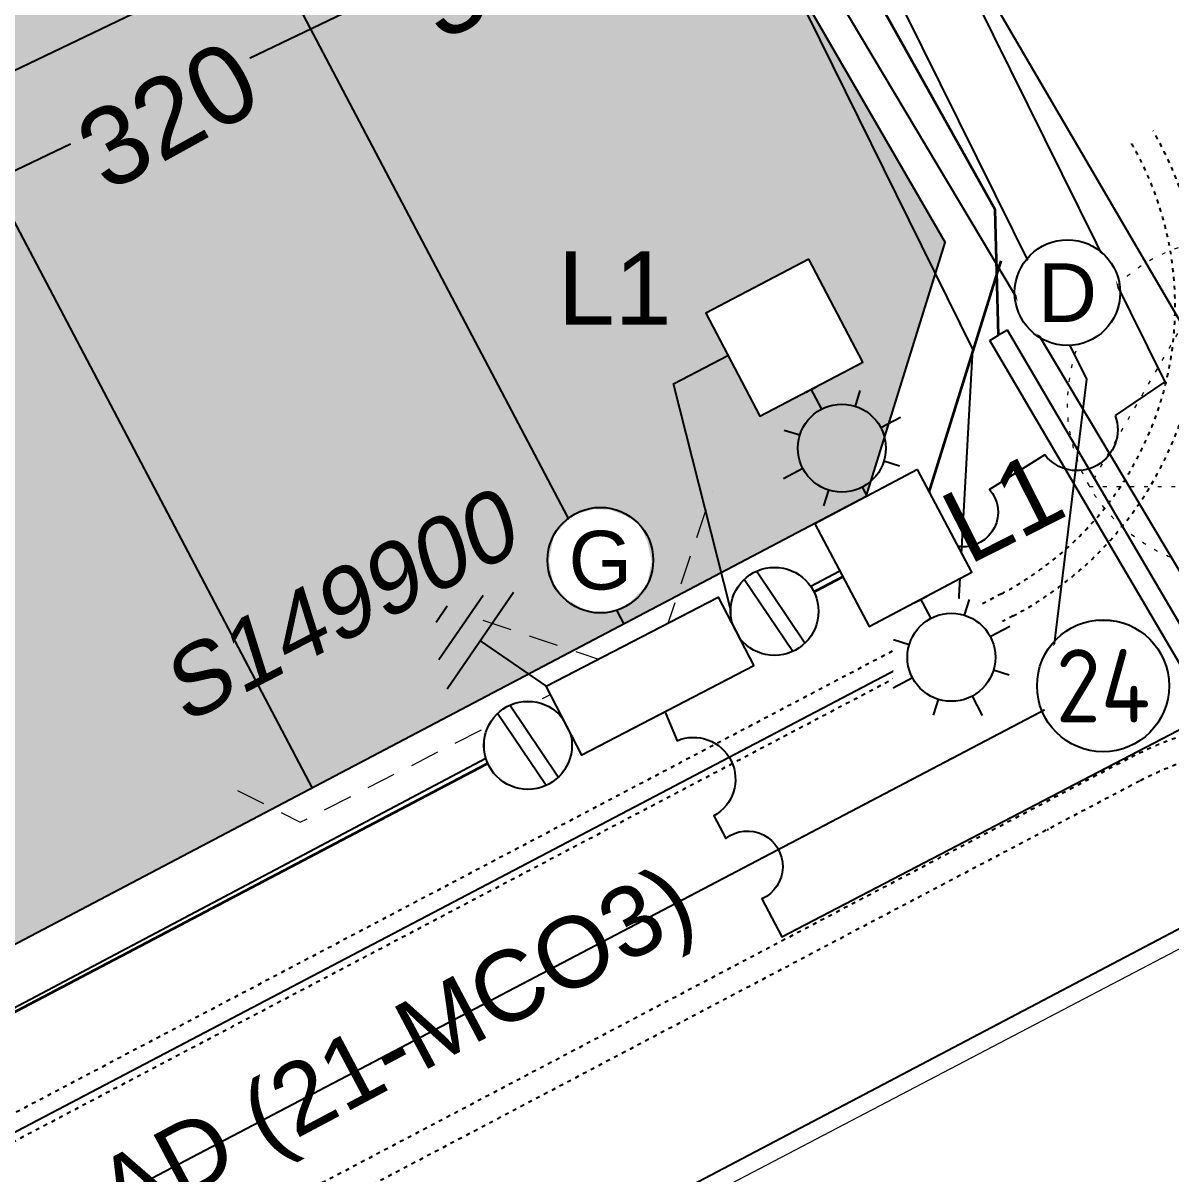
# Model space of a CAD drawing. Header units: metres. Extents: x 303431 to 305438, y 6269401 to 6270518.
# Drawn here: x 304006.04 to 304035.38, y 6269804.71 to 6269834.12 of the extents above; entities that cross this region are included whole.
import ezdxf
from ezdxf.enums import TextEntityAlignment as Align

# ---------------------------------------------------------------- set-up
doc = ezdxf.new("R2010")
doc.units = ezdxf.units.M
for name, pattern in [('Cable Exist UG', [8.2, 4, -1.2, 1.8, -1.2]), ('Dash', [5, 3, -2]), ('DOT', [0.25, 0, -0.25])]:
    doc.linetypes.add(name, pattern=pattern)
doc.layers.get('0').update_dxf_attribs({"color": 6})
for name, color, linetype in [('_User Duct ID', 3, 'Continuous'), ('Duct_SP_NEW', 2, 'Continuous'), ('Equip_LV_EXT', 7, 'Continuous'), ('Equip_SP_SL_NEW', 2, 'Continuous'), ('Mains_HV_NEW_U72', 2, 'Continuous'), ('Mains_LV_NEW_T84', 2, 'Continuous'), ('Notes', 7, 'Continuous'), ('Notes_LV_MISC', 7, 'Continuous'), ('Notes_SL_MISC', 7, 'Continuous'), ('Notes_SP_NEW', 2, 'Continuous'), ('OH_Details_SP_MISC', 7, 'Continuous'), ('Sub_SP_TR_HV_LV_SL_LS_EXT', 7, 'Continuous'), ('SupportsOH_SP_TR_HV_LV_SL_EXT', 7, 'Continuous'), ('SupportsUG_SP_LV_NEW', 2, 'Continuous'), ('SupportsUG_SP_LV_SL_NEW', 2, 'Continuous'), ('Trench_SP_NEW', 2, 'Continuous')]:
    doc.layers.add(name, color=color, linetype=linetype)
doc.layers.add('Cadastre Land Parcels_SP_EXT', color=9, linetype='Continuous', lineweight=5)
doc.layers.add('Cadastre Roads_SP_EXT', color=9, linetype='Continuous', lineweight=5)
doc.styles.add('ARIAL', font='arial.ttf', dxfattribs={"height": 2})
doc.styles.add('ieISOCP', font='isocp.shx')
doc.styles.add('POLE_LABEL', font='arial.ttf')
doc.styles.add('SL_LABEL', font='arial.ttf')
doc.styles.get("Standard").update_dxf_attribs({"font": 'arial.ttf'})
doc.linetypes.add('Cable 4', pattern='A,5.25,-0.1,["o",Standard,S=2,R=0,X=1.2,Y=-0.7],-4', length=9.35)
doc.linetypes.add('Cable New UG', pattern='A,7,-0.25,["x",Standard,S=2,R=0,X=0.2,Y=-0.8],-2.1', length=9.35)
doc.linetypes.add('Cable Rem', pattern='A,6.5,-0.001,["X",Standard,S=2.5,R=0,X=0,Y=-1.27],-0.001', length=6.502)
doc.linetypes.add('IE Trench HV', pattern='A,7,-0.2,["/",Standard,S=3,R=0,X=0.6,Y=-1.4],-2.5', length=9.7)

# ---------------------------------------------------------------- blocks, each defined once
blk = doc.blocks.new('PILLAR_NEW')
at = {"oblique": 10, "flags": 8}
blk.add_attdef('ASSET_NUM', text='', height=1.75, dxfattribs=at).set_placement((2, 4), align=Align.MIDDLE_LEFT)
at = {"flags": 9}
for tag, p in [('STREET_CODE', (1.5, 2)), ('OWNED_BY', (1.5, 1.8)), ('OPERATED_BY', (1.5, 1.6)), ('MAINTAINED_BY', (1.5, 1.4))]:
    blk.add_attdef(tag, text='', height=0.2, dxfattribs=at).set_placement(p, align=Align.MIDDLE_LEFT)
blk.add_wipeout([(-2.475, 0.99), (2.475, 0.99), (2.475, -0.99), (-2.475, -0.99)])
at = {"lineweight": -3}
blk.add_lwpolyline([(-2.475, 0.99), (2.475, 0.99), (2.475, -0.99), (-2.475, -0.99)], close=True, dxfattribs=at)
for tag, flags, p in [('STATE', 9, (1.5, 1.2)), ('SUPPORT_TYPE', 9, (1.5, 1)), ('USAGE', 9, (1.5, 0.8)), ('LEGEND', 9, (1.5, 0.6)), ('SUBURB', 9, (1.5, 0.2)), ('PARENT', 9, (1.5, 0.4)), ('STREETNAME', 9, (1.5, 0)), ('LOCATION', 9, (1.5, -0.2)), ('Z', 1, (1.5, -0.6)), ('NOTES', 9, (1.5, -0.4))]:
    blk.add_attdef(tag, text='', height=0.2, dxfattribs=dict(flags=flags)).set_placement(p, align=Align.MIDDLE_LEFT)
blk = doc.blocks.new('DUCT_INDICATOR')
at = {"flags": 1}
blk.add_attdef('Z', (0, 0), '', height=0.2, dxfattribs=at)
at = {"color": 7, "linetype": 'Cable Exist UG'}
blk.add_wipeout([(-0.507, 2.158), (-0.038, 2.222), (0.576, 2.175), (1.413, 1.692), (2.006, 1.018), (2.19, 0.012), (1.98, -1.069), (1.157, -1.93), (0.249, -2.174), (-0.433, -2.146), (-1.151, -1.856), (-1.682, -1.494), (-1.992, -0.81), (-2.186, 0.056), (-1.971, 1.086), (-1.068, 1.981), (-0.874, 2.073)], dxfattribs=at)
blk.add_circle((0, 0), 2.25)
blk.add_attdef('CODE', text='', height=1.8).set_placement((0, 0), align=Align.MIDDLE_CENTER)
blk = doc.blocks.new('SUB_POLE_DEL')
at = {"linetype": 'DOT', "lineweight": 5}
blk.add_lwpolyline([(-4.224, 0, 1), (4.224, 0, 1)], format="xyb", close=True, dxfattribs=at)
blk.add_lwpolyline([(-3.658, -2.112), (3.658, -2.112), (0, 4.224)], close=True, dxfattribs=at)
for tag, height, flags, p in [('ASSET_NUM', 3.5, 8, (2, 2)), ('STREET_CODE', 0.2, 9, (1.5, 0)), ('OPERATED_BY', 0.2, 9, (1.5, -0.2)), ('Z', 0.2, 1, (1.5, -0.6)), ('MAINTAINED_BY', 0.2, 9, (1.5, -0.4))]:
    blk.add_attdef(tag, text='', height=height, dxfattribs=dict(flags=flags)).set_placement(p, align=Align.MIDDLE_LEFT)
blk = doc.blocks.new('*U73')
for tag, flags, p in [('ACTUAL_STATUS', 9, (1.5, 0)), ('CONSTRUCTED_VOLTAGE', 9, (1.5, -0.2)), ('NO_PHASES', 9, (1.5, -0.4)), ('OPERATING_VOLTAGE', 9, (1.5, -0.6)), ('ORIENTATION', 9, (1.5, -0.8)), ('STATE', 9, (1.5, -1)), ('SWITCH_TYPE', 9, (1.5, -1.2)), ('USAGE', 9, (1.5, -1.4)), ('NOTES', 9, (1.5, -1.6)), ('OWNED_BY', 9, (1.5, -1.8)), ('OPERATED_BY', 9, (1.5, -2)), ('MAINTAINED_BY', 9, (1.5, -2.2)), ('NUMBER_OF_PHASES', 9, (1.5, -2.4)), ('TYPE', 9, (1.5, -2.6)), ('Z', 1, (1.5, -2.8))]:
    blk.add_attdef(tag, text='', height=0.2, dxfattribs=dict(flags=flags)).set_placement(p, align=Align.MIDDLE_LEFT)
blk.add_wipeout([(10.543, -3.336), (10.378, -3.248), (10.202, -3.182), (10.02, -3.138), (9.834, -3.117), (9.646, -3.119), (9.46, -3.145), (9.279, -3.195), (9.106, -3.266), (8.943, -3.359), (8.792, -3.471), (8.657, -3.602), (8.54, -3.748), (8.442, -3.908), (8.364, -4.078), (8.309, -4.258), (8.276, -4.442), (8.267, -4.63), (8.281, -4.817), (8.319, -5.001), (8.38, -5.178), (8.462, -5.347), (8.565, -5.504), (8.686, -5.647), (8.825, -5.773), (8.978, -5.881), (9.144, -5.969), (9.319, -6.036), (9.501, -6.08), (9.688, -6.101), (9.875, -6.098), (10.061, -6.072), (10.242, -6.023), (10.416, -5.952), (10.579, -5.859), (10.729, -5.747), (10.864, -5.616), (10.982, -5.47), (11.08, -5.31), (11.157, -5.139), (11.213, -4.96), (11.245, -4.775), (11.255, -4.588), (11.24, -4.401), (11.202, -4.217), (11.142, -4.039), (11.06, -3.871), (10.957, -3.714), (10.835, -3.571), (10.697, -3.444)])
for p, q in [((8.264, -4.709), (11.141, -4.022)), ((8.38, -5.195), (11.257, -4.509))]:
    blk.add_line(p, q)
blk.add_circle((9.761, -4.609), 1.5)
blk = doc.blocks.new('*U79')
blk.add_line((0, 0), (0, 0))
for tag, p, flags in [('Z', (0, 0), 1), ('OPERATED_BY', (0, -9.607), 9)]:
    blk.add_attdef(tag, p, '', height=0.2, dxfattribs=dict(flags=flags))
at = {"style": 'SL_LABEL', "flags": 9}
blk.add_attdef('STREET_CODE', text='', height=0.2, dxfattribs=at).set_placement((0, -0.2), align=Align.MIDDLE_LEFT)
for tag, height, flags, p in [('CONSTRUCTED_VOLTAGE', 0.2, 9, (0, -0.4)), ('CONTROL_TYPE', 0.2, 9, (0, -0.6)), ('LANTERN_PURPOSE', 0.2, 9, (0, -0.8)), ('LANTERN_TYPE', 0.2, 9, (0, -1)), ('NO_PHASES', 0.2, 9, (0, -1.2)), ('OPERATING_VOLTAGE', 0.2, 9, (0, -1.4)), ('ORIENTATION', 0.2, 9, (0, -1.6)), ('LNUMBER', 2.5, 8, (1.2, -2.8)), ('OWNED_BY', 0.2, 9, (0, -1.8)), ('STATE', 0.2, 9, (0, -2)), ('CEXIST', 0.2, 9, (0, -2.4)), ('USAGE', 0.2, 9, (0, -2.2)), ('CNEW', 0.2, 9, (0, -2.6)), ('CNUMBER', 0.2, 9, (0, -2.8)), ('CREMOVE', 0.2, 9, (0, -3)), ('CREPLACE', 0.2, 9, (0, -3.2)), ('LKINGHEIGHT', 0.2, 9, (0, -3.4)), ('LBRACKET', 0.2, 9, (0, -3.6)), ('LBRACKETVOCAB', 0.2, 9, (0, -3.8)), ('LCATEGORY', 0.2, 9, (0, -4)), ('LCHARGE1', 0.2, 9, (0, -4.2)), ('LCHARGE1PERCENT', 0.2, 9, (0, -4.4)), ('LCHARGE2', 0.2, 9, (0, -4.6)), ('LCHARGE2PERCENT', 0.2, 9, (0, -4.8)), ('LCHARGE3', 0.2, 9, (0, -5)), ('LCHARGE3PERCENT', 0.2, 9, (0, -5.2)), ('LEXIST', 0.2, 9, (0, -5.4)), ('LLAMP', 0.2, 9, (0, -5.6)), ('LLAMPVOCAB', 0.2, 9, (0, -5.8)), ('LMAST', 0.2, 9, (0, -6)), ('LMASTVOCAB', 0.2, 9, (0, -6.2)), ('LNEW', 0.2, 9, (0, -6.4)), ('LANTNUMBER', 0.2, 9, (0, -6.6)), ('LOUTREACH', 0.2, 9, (0, -7)), ('LOUTREACHVOCAB', 0.2, 9, (0, -7.2)), ('LRATECODE', 0.2, 9, (0, -7.4)), ('LREMOVE', 0.2, 9, (0, -7.6)), ('LREPLACE', 0.2, 9, (0, -7.8)), ('LTYPE', 0.2, 9, (0, -8)), ('LTYPEVOCAB', 0.2, 9, (0, -8.2)), ('SUBURB', 0.2, 9, (0, -8.6)), ('LEGEND', 0.2, 9, (0, -8.4)), ('STREETNAME', 0.2, 9, (0, -8.8)), ('LOCATION', 0.2, 9, (0, -9)), ('NOTES', 0.2, 9, (0, -9.2)), ('MAINTAINED_BY', 0.2, 9, (0, -9.863))]:
    blk.add_attdef(tag, text='', height=height, dxfattribs=dict(flags=flags)).set_placement(p, align=Align.MIDDLE_LEFT)
blk.add_wipeout([(0, 6.468), (1.458, 5.676), (2.25, 4.218), (1.458, 2.759), (0, 1.865), (-1.459, 2.759), (-2.25, 4.218), (-1.459, 5.676)])
for p, q in [((0, 5.718), (0, 6.468)), ((-1.459, 5.676), (-1.061, 5.278)), ((1.458, 5.676), (1.06, 5.278)), ((-2.25, 4.218), (-1.5, 4.218)), ((1.5, 4.218), (2.25, 4.218)), ((-1.459, 2.759), (-1.061, 3.157)), ((1.458, 2.759), (1.06, 3.157)), ((0, 0), (0, 2.721))]:
    blk.add_line(p, q)
blk.add_circle((0, 4.218), 1.5)
at = {"style": 'SL_LABEL', "flags": 8}
blk.add_attdef('ASSET_NUM', text='', height=2.5, dxfattribs=at).set_placement((2, 2), align=Align.MIDDLE_LEFT)
blk = doc.blocks.new('COLUMN_NEW')
for tag, height, flags, p in [('ASSET_NUM', 2.5, 8, (2, 2)), ('SUBURB', 0.2, 9, (1.5, -1.8)), ('STREETNAME', 0.2, 9, (1.5, -2)), ('LOCATION', 0.2, 9, (1.5, -2.2)), ('NOTES', 0.2, 9, (1.5, -2.4)), ('LABEL_ALIGNMENT', 0.2, 9, (1.5, -2.6)), ('Z', 0.2, 1, (1.5, -2.8))]:
    blk.add_attdef(tag, text='', height=height, dxfattribs=dict(flags=flags)).set_placement(p, align=Align.MIDDLE_LEFT)
blk.add_wipeout([(-1.485, -1.485), (1.485, -1.485), (1.485, 1.485), (-1.485, 1.485)])
at = {"lineweight": -3}
blk.add_lwpolyline([(-1.485, -1.485), (1.485, -1.485), (1.485, 1.485), (-1.485, 1.485)], close=True, dxfattribs=at)
at = {"style": 'POLE_LABEL', "flags": 9}
blk.add_attdef('STRUCTURE_PLANT_NUMBER', text='', height=0.2, dxfattribs=at).set_placement((1.5, 0.242), align=Align.MIDDLE_LEFT)
at = {"flags": 9}
for tag, p in [('STREET_CODE', (1.5, 0)), ('COLUMN_TYPE', (1.5, -0.2)), ('OWNED_BY', (1.5, -0.4)), ('OPERATED_BY', (1.5, -0.6)), ('MAINTAINED_BY', (1.5, -0.8)), ('STATE', (1.5, -1)), ('USAGE', (1.5, -1.2)), ('LEGEND', (1.5, -1.4)), ('PARENT', (1.5, -1.6))]:
    blk.add_attdef(tag, text='', height=0.2, dxfattribs=at).set_placement(p, align=Align.MIDDLE_LEFT)
blk = doc.blocks.new('*U89')
blk.add_line((0, 0), (0, 0))
for tag, p, flags in [('Z', (0, 0), 1), ('OPERATED_BY', (0, -9.607), 9)]:
    blk.add_attdef(tag, p, '', height=0.2, dxfattribs=dict(flags=flags))
at = {"style": 'SL_LABEL', "flags": 9}
blk.add_attdef('STREET_CODE', text='', height=0.2, dxfattribs=at).set_placement((0, -0.2), align=Align.MIDDLE_LEFT)
for tag, height, flags, p in [('CONSTRUCTED_VOLTAGE', 0.2, 9, (0, -0.4)), ('CONTROL_TYPE', 0.2, 9, (0, -0.6)), ('LANTERN_PURPOSE', 0.2, 9, (0, -0.8)), ('LANTERN_TYPE', 0.2, 9, (0, -1)), ('NO_PHASES', 0.2, 9, (0, -1.2)), ('OPERATING_VOLTAGE', 0.2, 9, (0, -1.4)), ('ORIENTATION', 0.2, 9, (0, -1.6)), ('LNUMBER', 2.5, 8, (1.2, -2.8)), ('OWNED_BY', 0.2, 9, (0, -1.8)), ('STATE', 0.2, 9, (0, -2)), ('CEXIST', 0.2, 9, (0, -2.4)), ('USAGE', 0.2, 9, (0, -2.2)), ('CNEW', 0.2, 9, (0, -2.6)), ('CNUMBER', 0.2, 9, (0, -2.8)), ('CREMOVE', 0.2, 9, (0, -3)), ('CREPLACE', 0.2, 9, (0, -3.2)), ('LKINGHEIGHT', 0.2, 9, (0, -3.4)), ('LBRACKET', 0.2, 9, (0, -3.6)), ('LBRACKETVOCAB', 0.2, 9, (0, -3.8)), ('LCATEGORY', 0.2, 9, (0, -4)), ('LCHARGE1', 0.2, 9, (0, -4.2)), ('LCHARGE1PERCENT', 0.2, 9, (0, -4.4)), ('LCHARGE2', 0.2, 9, (0, -4.6)), ('LCHARGE2PERCENT', 0.2, 9, (0, -4.8)), ('LCHARGE3', 0.2, 9, (0, -5)), ('LCHARGE3PERCENT', 0.2, 9, (0, -5.2)), ('LEXIST', 0.2, 9, (0, -5.4)), ('LLAMP', 0.2, 9, (0, -5.6)), ('LLAMPVOCAB', 0.2, 9, (0, -5.8)), ('LMAST', 0.2, 9, (0, -6)), ('LMASTVOCAB', 0.2, 9, (0, -6.2)), ('LNEW', 0.2, 9, (0, -6.4)), ('LANTNUMBER', 0.2, 9, (0, -6.6)), ('LOUTREACH', 0.2, 9, (0, -7)), ('LOUTREACHVOCAB', 0.2, 9, (0, -7.2)), ('LRATECODE', 0.2, 9, (0, -7.4)), ('LREMOVE', 0.2, 9, (0, -7.6)), ('LREPLACE', 0.2, 9, (0, -7.8)), ('LTYPE', 0.2, 9, (0, -8)), ('LTYPEVOCAB', 0.2, 9, (0, -8.2)), ('SUBURB', 0.2, 9, (0, -8.6)), ('LEGEND', 0.2, 9, (0, -8.4)), ('STREETNAME', 0.2, 9, (0, -8.8)), ('LOCATION', 0.2, 9, (0, -9)), ('NOTES', 0.2, 9, (0, -9.2)), ('MAINTAINED_BY', 0.2, 9, (0, -9.863))]:
    blk.add_attdef(tag, text='', height=height, dxfattribs=dict(flags=flags)).set_placement(p, align=Align.MIDDLE_LEFT)
blk.add_wipeout([(0, 6.468), (1.458, 5.676), (2.25, 4.218), (1.458, 2.759), (0, 1.865), (-1.459, 2.759), (-2.25, 4.218), (-1.459, 5.676)])
for p, q in [((0, 5.718), (0, 6.468)), ((-1.459, 5.676), (-1.061, 5.278)), ((1.458, 5.676), (1.06, 5.278)), ((-2.25, 4.218), (-1.5, 4.218)), ((1.5, 4.218), (2.25, 4.218)), ((-1.459, 2.759), (-1.061, 3.157)), ((1.458, 2.759), (1.06, 3.157)), ((0, 0), (0, 2.721))]:
    blk.add_line(p, q)
blk.add_circle((0, 4.218), 1.5)
at = {"style": 'SL_LABEL', "flags": 8}
blk.add_attdef('ASSET_NUM', text='', height=2.5, dxfattribs=at).set_placement((2, 2), align=Align.MIDDLE_LEFT)
blk = doc.blocks.new('Earth')
for p, q in [((0, -2.044), (0, 0)), ((-1.5, -2.044), (1.5, -2.044)), ((-1, -2.644), (1, -2.644)), ((-0.25, -3.244), (0.25, -3.244))]:
    blk.add_line(p, q)

msp = doc.modelspace()

# ---------------------------------------------------------------- linework, layer by layer
at = {"layer": 'Cadastre Land Parcels_SP_EXT', "linetype": 'Continuous'}
msp.add_lwpolyline([(304094.77801, 6269715.13096), (304066.27802, 6269765.44504), (304039.29099, 6269812.391), (303887.23496, 6269732.77796), (303913.42001, 6269683.88603), (303939.73404, 6269634.54096), (304094.77801, 6269715.13096)], close=True, dxfattribs=at)
msp.add_lwpolyline([(304094.77801, 6269715.13096), (304066.27802, 6269765.44504), (304039.29099, 6269812.391), (303887.23496, 6269732.77796), (303913.42001, 6269683.88603), (303939.73404, 6269634.54096), (304094.77801, 6269715.13096)], close=True, dxfattribs=at)
at = {"layer": 'Duct_SP_NEW'}
for p, q in [((304030.74995, 6269826.01136), (304030.97421, 6269826.14291)), ((304031.19848, 6269826.27445), (304030.97421, 6269826.14291)), ((304037.83755, 6269814.95611), (304031.19848, 6269826.27445)), ((304037.38902, 6269814.69302), (304030.74995, 6269826.01136))]:
    msp.add_line(p, q, dxfattribs=at)
at = {"layer": 'Mains_LV_NEW_T84', "color": 170, "linetype": 'Cable New UG', "ltscale": 0.75, "flags": 128}
for points in [[(304022.07008, 6269817.41924), (304022.75633, 6269815.77804, -0.95271052), (304023.69219, 6269813.85752), (304023.69219, 6269813.85752)], [(304023.69219, 6269813.85752), (304024.00091, 6269813.28428, -1.1212996), (304024.92423, 6269811.73846), (304025.43282, 6269810.76637), (304037.77964, 6269817.19842), (304040.4992, 6269811.7896), (304045.97095, 6269808.87542)]]:
    msp.add_lwpolyline(points, format="xyb", dxfattribs=at)
at = {"layer": 'Notes'}
msp.add_line((303996.19772, 6269847.31032), (304013.42625, 6269814.5662), dxfattribs=at)
at = {"layer": 'Notes', "color": 254, "linetype": 'DOT', "ltscale": 0.5, "true_color": 0xd1d1d1, "flags": 128}
for points in [[(304031.34315, 6269818.96742, 0.02793995), (304032.20028, 6269819.48149, 0.02794023), (304032.99475, 6269820.08794, 0.02794023), (304033.71665, 6269820.77918, 0.02794023), (304034.35698, 6269821.54661, 0.02794023), (304034.90774, 6269822.38065, 0.02794023), (304035.36207, 6269823.27089, 0.02794023), (304035.71431, 6269824.20625, 0.00579384), (304035.77416, 6269824.40484, 0.0221428), (304035.96007, 6269825.17505, 0.02794023), (304036.09627, 6269826.1652, 0.02794023), (304036.12121, 6269827.16437, 0.02794023), (304036.0346, 6269828.16009, 0.02794023), (304035.8375, 6269829.13994, 0.02794023), (304035.53238, 6269830.09171, 0.02794023), (304035.12304, 6269831.00352, 0.01158529), (304034.92386, 6269831.36726, 0.00000251), (304034.92382, 6269831.36733)], [(304031.04513, 6269819.53379, 0.02793995), (304031.84097, 6269820.01111, 0.02794023), (304032.57863, 6269820.57419, 0.02794023), (304033.2489, 6269821.216, 0.02794023), (304033.84344, 6269821.92855, 0.02794023), (304034.35482, 6269822.70295, 0.02794023), (304034.77667, 6269823.52954, 0.02794023), (304035.10372, 6269824.39801, 0.00579384), (304035.15928, 6269824.58239, 0.0221428), (304035.3319, 6269825.29752, 0.02794023), (304035.45836, 6269826.21688, 0.02794023), (304035.48152, 6269827.1446, 0.02794023), (304035.4011, 6269828.06911, 0.02794023), (304035.2181, 6269828.9789, 0.02794023), (304034.93479, 6269829.86261, 0.02794023), (304034.55472, 6269830.70922, 0.01158529), (304034.36979, 6269831.04694), (304034.36975, 6269831.04701)], [(304046.19406, 6269811.87288, 0.02793995), (304045.64628, 6269812.70888, 0.02794023), (304045.00871, 6269813.47859, 0.02794023), (304044.28929, 6269814.17241, 0.02794023), (304043.49699, 6269814.7817, 0.02794023), (304042.6417, 6269815.29884, 0.02794023), (304041.73408, 6269815.71739, 0.02378129), (304040.92873, 6269815.99205, 0.00415617), (304040.78545, 6269816.03214, 0.02794023), (304039.80764, 6269816.23914, 0.02794023), (304038.81285, 6269816.33584, 0.02794023), (304037.81348, 6269816.32101, 0.02794023), (304036.82199, 6269816.19485, 0.02794023), (304035.85076, 6269815.95892, 0.00933341), (304035.53287, 6269815.85609, 0.01860196), (304034.91189, 6269815.61617, 0.01962038), (304034.27817, 6269815.31384, 0.00000251), (304034.27809, 6269815.3138)], [(304045.63999, 6269811.55256, 0.02793995), (304045.13138, 6269812.32877, 0.02794023), (304044.5394, 6269813.04345, 0.02794023), (304043.87142, 6269813.68766, 0.02794023), (304043.13578, 6269814.25337, 0.02794023), (304042.34165, 6269814.73353, 0.02794023), (304041.49893, 6269815.12215, 0.02378129), (304040.75118, 6269815.37717, 0.00415617), (304040.61814, 6269815.41439, 0.02794023), (304039.71025, 6269815.6066, 0.02794023), (304038.7866, 6269815.69638, 0.02794023), (304037.85869, 6269815.68261, 0.02794023), (304036.93811, 6269815.56547, 0.02794023), (304036.03632, 6269815.34641, 0.00933341), (304035.74116, 6269815.25094, 0.01860196), (304035.16459, 6269815.02817, 0.01962038), (304034.57618, 6269814.74746), (304034.57611, 6269814.74742)]]:
    msp.add_lwpolyline(points, format="xyb", dxfattribs=at)
for points in [[(304031.04514, 6269819.53379), (304029.01508, 6269818.46559), (304028.13011, 6269817.99993), (304028.08241, 6269817.97483), (304027.24515, 6269817.53427), (304026.36019, 6269817.06861), (304025.47522, 6269816.60295), (304024.59026, 6269816.13729), (304024.57701, 6269816.13032), (304023.7053, 6269815.67163), (304022.82033, 6269815.20597), (304021.93537, 6269814.74031), (304021.0504, 6269814.27465), (304020.16544, 6269813.80899), (304019.28048, 6269813.34333), (304018.39551, 6269812.87767), (304017.51055, 6269812.41201), (304016.62559, 6269811.94635), (304015.74062, 6269811.48069), (304014.85566, 6269811.01502), (304013.9707, 6269810.54936), (304013.08573, 6269810.0837), (304012.20077, 6269809.61804), (304011.31581, 6269809.15238), (304010.43084, 6269808.68672), (304009.54588, 6269808.22106), (304008.66092, 6269807.7554), (304007.77595, 6269807.28974), (304006.89099, 6269806.82408), (304006.00602, 6269806.35842), (304005.12106, 6269805.89276), (304004.2361, 6269805.4271), (304003.35113, 6269804.96144), (304002.46617, 6269804.49578), (304001.58121, 6269804.03012), (304000.69624, 6269803.56446), (303999.81128, 6269803.0988), (303998.92632, 6269802.63314), (303998.04135, 6269802.16748), (303997.15639, 6269801.70182), (303996.27143, 6269801.23616), (303995.38646, 6269800.7705), (303994.5015, 6269800.30484), (303994.48825, 6269800.29786), (303993.61654, 6269799.83918), (303992.73157, 6269799.37352), (303991.84661, 6269798.90786), (303990.96165, 6269798.44219), (303990.07668, 6269797.97653), (303989.19172, 6269797.51087), (303988.30675, 6269797.04521), (303987.42179, 6269796.57955), (303986.53683, 6269796.11389), (303985.65186, 6269795.64823), (303984.7669, 6269795.18257), (303983.88194, 6269794.71691), (303982.99697, 6269794.25125), (303982.11201, 6269793.78559), (303981.22705, 6269793.31993), (303980.34208, 6269792.85427), (303979.45712, 6269792.38861), (303978.57216, 6269791.92295), (303977.68719, 6269791.45729), (303976.80223, 6269790.99163), (303975.91727, 6269790.52597), (303975.0323, 6269790.06031), (303974.14734, 6269789.59465), (303973.26237, 6269789.12899), (303972.37741, 6269788.66333), (303971.49245, 6269788.19767), (303970.60748, 6269787.73201), (303970.41724, 6269787.6319), (303970.28791, 6269787.56385)], [(304031.34314, 6269818.96741), (304030.86443, 6269818.71552), (304029.97946, 6269818.24986), (304029.0945, 6269817.7842), (304029.04682, 6269817.75911), (304028.20954, 6269817.31854), (304027.32457, 6269816.85288), (304026.43961, 6269816.38722), (304025.55464, 6269815.92156), (304025.4463, 6269815.86455), (304024.66968, 6269815.4559), (304023.78472, 6269814.99024), (304022.89975, 6269814.52458), (304022.01479, 6269814.05892), (304021.12983, 6269813.59326), (304020.24486, 6269813.12759), (304019.3599, 6269812.66193), (304018.47494, 6269812.19627), (304017.58997, 6269811.73061), (304016.70501, 6269811.26495), (304015.82004, 6269810.79929), (304014.93508, 6269810.33363), (304014.05012, 6269809.86797), (304013.16515, 6269809.40231), (304012.28019, 6269808.93665), (304011.39523, 6269808.47099), (304010.51026, 6269808.00533), (304009.6253, 6269807.53967), (304008.74033, 6269807.07401), (304007.85537, 6269806.60835), (304006.97041, 6269806.14269), (304006.08544, 6269805.67703), (304005.20048, 6269805.21137), (304004.31552, 6269804.74571), (304003.43055, 6269804.28005), (304002.54559, 6269803.81439), (304001.66063, 6269803.34873), (304000.77566, 6269802.88307), (303999.8907, 6269802.41741), (303999.00573, 6269801.95175), (303998.12077, 6269801.48609), (303997.23581, 6269801.02043), (303996.35084, 6269800.55477), (303995.46588, 6269800.08911), (303995.35753, 6269800.0321), (303994.58092, 6269799.62345), (303993.69595, 6269799.15779), (303992.81099, 6269798.69213), (303991.92602, 6269798.22647), (303991.04106, 6269797.76081), (303990.1561, 6269797.29515), (303989.27113, 6269796.82949), (303988.38617, 6269796.36383), (303987.50121, 6269795.89817), (303986.61624, 6269795.43251), (303985.73128, 6269794.96685), (303984.84632, 6269794.50119), (303983.96135, 6269794.03553), (303983.07639, 6269793.56987), (303982.19142, 6269793.10421), (303981.30646, 6269792.63855), (303980.4215, 6269792.17289), (303979.53653, 6269791.70723), (303978.65157, 6269791.24157), (303977.76661, 6269790.77591), (303976.88164, 6269790.31025), (303975.99668, 6269789.84459), (303975.11171, 6269789.37893), (303974.22675, 6269788.91327), (303973.34179, 6269788.44761), (303972.45682, 6269787.98195), (303971.57186, 6269787.51629), (303971.28652, 6269787.36615), (303970.6869, 6269787.05063), (303970.58592, 6269786.9975)], [(304034.27808, 6269815.3138), (304033.89143, 6269815.11034), (304033.48527, 6269814.89663), (304033.48518, 6269814.89658), (304033.00646, 6269814.64468), (304032.1215, 6269814.17902), (304031.23654, 6269813.71336), (304031.18886, 6269813.68828), (304030.35157, 6269813.2477), (304029.46661, 6269812.78204), (304028.58164, 6269812.31638), (304027.69668, 6269811.85072), (304027.58834, 6269811.79371), (304026.81172, 6269811.38506), (304025.92675, 6269810.9194), (304025.04179, 6269810.45374), (304024.15683, 6269809.98808), (304023.27186, 6269809.52242), (304022.3869, 6269809.05676), (304021.50194, 6269808.5911), (304020.61697, 6269808.12544), (304019.73201, 6269807.65978), (304018.84704, 6269807.19412), (304017.96208, 6269806.72846), (304017.07712, 6269806.2628), (304016.19215, 6269805.79714), (304015.30719, 6269805.33148), (304014.42223, 6269804.86582), (304013.53726, 6269804.40016), (304012.6523, 6269803.9345), (304011.76733, 6269803.46884), (304010.88237, 6269803.00318), (304009.99741, 6269802.53752), (304009.11244, 6269802.07186), (304008.22748, 6269801.6062), (304007.34252, 6269801.14054), (304006.45755, 6269800.67488), (304005.57259, 6269800.20922), (304004.68763, 6269799.74356), (304003.80266, 6269799.2779), (304002.9177, 6269798.81224), (304002.03273, 6269798.34658), (304001.14777, 6269797.88092), (304000.26281, 6269797.41526), (303999.37784, 6269796.9496), (303998.49288, 6269796.48394), (303997.60792, 6269796.01828), (303997.49957, 6269795.96127), (303996.72295, 6269795.55262), (303995.83799, 6269795.08696), (303994.95302, 6269794.6213), (303994.06806, 6269794.15564), (303993.1831, 6269793.68998), (303992.29813, 6269793.22432), (303991.41317, 6269792.75866), (303990.52821, 6269792.293), (303989.64324, 6269791.82734), (303988.75828, 6269791.36168), (303987.87332, 6269790.89602), (303986.98835, 6269790.43036), (303986.10339, 6269789.9647), (303985.21842, 6269789.49904), (303984.33346, 6269789.03338), (303983.4485, 6269788.56772), (303982.56353, 6269788.10206), (303981.67857, 6269787.6364), (303980.79361, 6269787.17074), (303979.90864, 6269786.70508), (303979.02368, 6269786.23942), (303978.13871, 6269785.77376), (303977.25375, 6269785.3081), (303976.36879, 6269784.84244), (303975.48382, 6269784.37678), (303974.59886, 6269783.91112), (303973.7139, 6269783.44546), (303972.82893, 6269782.9798), (303972.72796, 6269782.92667)], [(304034.57619, 6269814.74746), (304032.63812, 6269813.72767), (304032.23018, 6269813.51301), (304032.23009, 6269813.51296), (304031.75316, 6269813.26201), (304030.8682, 6269812.79634), (304030.8205, 6269812.77125), (304029.98323, 6269812.33068), (304029.09827, 6269811.86502), (304028.21331, 6269811.39936), (304027.32834, 6269810.9337), (304027.31509, 6269810.92673), (304026.44338, 6269810.46804), (304025.55841, 6269810.00238), (304024.67345, 6269809.53672), (304023.78849, 6269809.07106), (304022.90352, 6269808.6054), (304022.01856, 6269808.13974), (304021.1336, 6269807.67408), (304020.24863, 6269807.20842), (304019.36367, 6269806.74276), (304018.47871, 6269806.2771), (304017.59374, 6269805.81144), (304016.70878, 6269805.34578), (304015.82382, 6269804.88012), (304014.93885, 6269804.41446), (304014.05389, 6269803.9488), (304013.16893, 6269803.48314), (304012.28396, 6269803.01748), (304011.399, 6269802.55182), (304010.51403, 6269802.08616), (304009.62907, 6269801.6205), (304008.74411, 6269801.15484), (304007.85914, 6269800.68918), (304006.97418, 6269800.22351), (304006.08922, 6269799.75785), (304005.20425, 6269799.29219), (304004.31929, 6269798.82653), (304003.43433, 6269798.36087), (304002.54936, 6269797.89521), (304001.6644, 6269797.42955), (304000.77944, 6269796.96389), (303999.89447, 6269796.49823), (303999.00951, 6269796.03257), (303998.12455, 6269795.56691), (303997.23958, 6269795.10125), (303997.22633, 6269795.09428), (303996.35462, 6269794.63559), (303995.46966, 6269794.16993), (303994.58469, 6269793.70427), (303993.69973, 6269793.23861), (303992.81476, 6269792.77295), (303991.9298, 6269792.30729), (303991.04484, 6269791.84163), (303990.15987, 6269791.37597), (303989.27491, 6269790.91031), (303988.38995, 6269790.44465), (303987.50498, 6269789.97899), (303986.62002, 6269789.51333), (303985.73506, 6269789.04767), (303984.85009, 6269788.58201), (303983.96513, 6269788.11635), (303983.08017, 6269787.65068), (303982.1952, 6269787.18502), (303981.31024, 6269786.71936), (303980.42528, 6269786.2537), (303979.54031, 6269785.78804), (303978.65535, 6269785.32238), (303977.77038, 6269784.85672), (303976.88542, 6269784.39106), (303976.00046, 6269783.9254), (303975.11549, 6269783.45974), (303974.23053, 6269782.99408), (303973.34557, 6269782.52842), (303973.15533, 6269782.42832), (303973.02599, 6269782.36026)]]:
    msp.add_lwpolyline(points, dxfattribs=at)
at = {"layer": 'Notes'}
msp.add_lwpolyline([(304038.69506, 6269812.80586), (304038.78335, 6269812.65335), (303887.29403, 6269732.94628), (303862.92414, 6269778.90833)], dxfattribs=at)
at = {"layer": 'Trench_SP_NEW', "color": 200, "linetype": 'Dash', "lineweight": 9, "ltscale": 0.25}
msp.add_line((304022.07008, 6269817.41924), (304017.32869, 6269819.00644), dxfattribs=at)
at = {"layer": 'Trench_SP_NEW', "color": 200, "linetype": 'Dash', "lineweight": 9, "ltscale": 0.25, "flags": 128}
msp.add_lwpolyline([(304011.5172, 6269814.50814), (304013.12709, 6269813.69654), (304021.73553, 6269818.09049)], dxfattribs=at)

# ---------------------------------------------------------------- block references
at = {"layer": 'Notes_SL_MISC', "color": 2}
ref = msp.add_blockref('*U89', (304025.50051, 6269826.05957), dxfattribs=dict(at, xscale=0.7499999999999999, yscale=0.7499999999999999, zscale=0.7499999999999999, rotation=207.6320929725061))
ref.add_attrib('LNUMBER', 'L1', dxfattribs={"layer": '0', "height": 1.875}).set_placement((304019.70263, 6269827.35186), align=Align.MIDDLE_LEFT)
at = {"layer": 'Sub_SP_TR_HV_LV_SL_LS_EXT', "linetype": 'Continuous'}
ref = msp.add_blockref('SUB_POLE_DEL', (304036.94854, 6269824.39147), dxfattribs=at)
ref.add_attrib('ASSET_NUM', '1023', dxfattribs={"layer": '0', "height": 2.5}).set_placement((304040.26617, 6269820.74158), align=Align.MIDDLE_LEFT)

# ---------------------------------------------------------------- texts
at = {"layer": 'Cadastre Roads_SP_EXT', "insert": (304007.40206, 6269803.32494), "char_height": 1.8, "attachment_point": 5, "rotation": 28}
msp.add_mtext('PROPOSED ROAD (21-MCO3)', dxfattribs=at)

# ---------------------------------------------------------------- next in the draw order: linework, layer by layer
at = {"layer": 'Mains_HV_NEW_U72', "color": 10, "linetype": 'Cable New UG', "ltscale": 0.75, "flags": 128}
msp.add_lwpolyline([(304006.6174, 6269872.20545), (304009.96692, 6269867.80065, -0.22689237), (304013.05879, 6269863.06749), (304012.17753, 6269859.39521), (304036.35271, 6269818.84089), (304041.43207, 6269816.49883), (304044.64377, 6269811.09739)], format="xyb", dxfattribs=at)
at = {"layer": 'Mains_LV_NEW_T84', "color": 170, "linetype": 'Cable New UG', "ltscale": 0.75, "flags": 128}
for points in [[(304000.35941, 6269847.5607), (303998.86928, 6269851.14852), (303988.23288, 6269846.04797), (303997.88459, 6269826.55381), (304023.80239, 6269838.96981), (304030.31048, 6269825.78332), (304029.89984, 6269818.40026), (303970.58029, 6269787.27017), (303958.47625, 6269791.18525), (303932.17505, 6269846.04321), (303926.18425, 6269858.74631), (303920.91203, 6269871.2624)], [(304011.09972, 6269852.87831), (304009.76342, 6269855.54684), (304018.09782, 6269859.54349), (304035.22308, 6269824.95454), (304033.94955, 6269824.09043)], [(303996.76292, 6269845.78005), (303995.83261, 6269847.7665), (303990.76902, 6269845.33833), (303998.62551, 6269829.4701), (304024.80436, 6269842.01857), (304033.22221, 6269825.01653), (304032.18816, 6269816.58789), (303970.65123, 6269784.29415), (303961.47944, 6269786.82336), (303951.03206, 6269782.01289), (303949.92, 6269784.24501)]]:
    msp.add_lwpolyline(points, dxfattribs=at)
at = {"layer": 'Mains_LV_NEW_T84', "color": 150, "linetype": 'Cable 4', "ltscale": 0.5}
msp.add_lwpolyline([(304024.27452, 6269818.54456), (304022.66644, 6269824.9031), (304025.61919, 6269826.43911)], dxfattribs=at)
at = {"layer": 'Mains_LV_NEW_T84', "color": 170, "linetype": 'Cable New UG', "ltscale": 0.75, "flags": 128}
msp.add_lwpolyline([(304033.94955, 6269824.09043, -0.86101679), (304032.15503, 6269823.08452), (304030.7397, 6269822.20413, -1.21920208), (304029.23346, 6269821.33896), (303979.85671, 6269795.20841)], format="xyb", dxfattribs=at)
at = {"layer": 'Notes'}
for points in [[(304027.58935, 6269822.0182), (304029.60457, 6269828.50884)], [(304027.58935, 6269822.0182), (303968.5137, 6269790.93517)]]:
    msp.add_lwpolyline(points, dxfattribs=at)
at = {"layer": 'OH_Details_SP_MISC', "color": 2, "linetype": 'Cable Rem', "ltscale": 0.5, "flags": 128}
msp.add_lwpolyline([(304042.29563, 6269815.0681), (304004.05501, 6269880.49398)], dxfattribs=at)
at = {"layer": 'Trench_SP_NEW', "color": 200, "linetype": 'Dash', "lineweight": 9, "ltscale": 0.25}
msp.add_line((304022.07008, 6269817.41924), (304023.65728, 6269822.16064), dxfattribs=at)
at = {"layer": 'Trench_SP_NEW', "color": 10, "linetype": 'IE Trench HV', "lineweight": 35, "ltscale": 0.35, "flags": 128}
for points in [[(304030.97421, 6269826.14291), (304030.88861, 6269829.34475), (304011.31071, 6269864.34838)], [(304031.03065, 6269828.04325), (304028.81443, 6269820.93044)], [(303960.65052, 6269791.92035), (303960.72249, 6269791.78357), (303968.6623, 6269789.3184), (304028.81443, 6269820.93044)]]:
    msp.add_lwpolyline(points, dxfattribs=at)

# ---------------------------------------------------------------- next in the draw order: block references
at = {"layer": '_User Duct ID'}
ref = msp.add_blockref('DUCT_INDICATOR', (304032.73345, 6269827.232), dxfattribs=dict(at, xscale=0.6, yscale=0.6, zscale=0.8, rotation=180))
ref.add_attrib('CODE', 'D', dxfattribs={"layer": '0', "height": 1.5, "rotation": 180, "text_generation_flag": 6}).set_placement((304032.73345, 6269827.232), align=Align.MIDDLE_CENTER)
at = {"layer": 'Notes_SP_NEW', "color": 7, "lineweight": 15, "ltscale": 0.5}
ref = msp.add_blockref('DUCT_INDICATOR', (304033.64308, 6269817.18259), dxfattribs=dict(at, xscale=0.75, yscale=0.75))
ref.add_attrib('CODE', '24', dxfattribs={"color": 7, "height": 1.875, "style": 'ieISOCP'}).set_placement((304033.64308, 6269817.18259), align=Align.MIDDLE_CENTER)

# ---------------------------------------------------------------- next in the draw order: texts
at = {"layer": 'Notes', "insert": (304018.2939, 6269835.60144), "char_height": 2, "attachment_point": 5, "rotation": 29, "style": 'ARIAL', "bg_fill": 3, "box_fill_scale": 1.1, "bg_fill_color": 256, "bg_fill_true_color": 13158600, "bg_fill_transparency": 0}
msp.add_mtext('321', dxfattribs=at)

# ---------------------------------------------------------------- next in the draw order: linework, layer by layer
at = {"layer": 'Notes'}
msp.add_line((304004.16251, 6269851.50105), (304021.39104, 6269818.75692), dxfattribs=at)
msp.add_lwpolyline([(304011.20331, 6269860.29528), (304029.60457, 6269828.50884)], dxfattribs=at)

# ---------------------------------------------------------------- next in the draw order: texts
at = {"layer": 'Notes', "insert": (304009.74887, 6269831.75972), "char_height": 2, "attachment_point": 5, "rotation": 29, "style": 'ARIAL', "bg_fill": 3, "box_fill_scale": 1.1, "bg_fill_color": 256, "bg_fill_true_color": 13158600, "bg_fill_transparency": 0}
msp.add_mtext('320', dxfattribs=at)

# ---------------------------------------------------------------- next in the draw order: hatches: boundary and pattern name
at = {"layer": 'Notes', "linetype": 'Cable Exist UG'}
h = msp.add_hatch(dxfattribs=at)
h.set_pattern_fill('DOTS')
h.set_pattern_definition([(0, (38.3763, 16.5326), (0.79375, 1.5875), [0, -1.5875])])
edge = h.paths.add_edge_path()
edge.add_arc((304011.42744, 6269890.33301), 24.92791, 214.112996, 257.115665, ccw=False)
edge.add_arc((304014.82129, 6269888.66813), 27.00423, 172.479027, 207.132706, ccw=False)
edge.add_line((303988.04937, 6269892.20269), (303984.31092, 6269906.16896))
edge.add_line((303984.31092, 6269906.16896), (303978.69775, 6269916.5003))
edge.add_line((303978.69775, 6269916.5003), (303916.62381, 6269884.01824))
edge.add_arc((304797.23127, 6270264.18401), 959.16396, 203.35027012, 209.42022479)
edge.add_line((303961.76064, 6269793.03187), (303968.5137, 6269790.93517))
edge.add_line((303968.5137, 6269790.93517), (304027.58935, 6269822.0182))
edge.add_line((304027.58935, 6269822.0182), (304029.60457, 6269828.50884))
edge.add_line((304029.60457, 6269828.50884), (304011.20331, 6269860.29528))
edge.add_arc((303997.13225, 6269852.56128), 16.05645, 28.794896, 57.035268)
h.paths.add_polyline_path([(303956.53046, 6269814.18899), (303956.41621, 6269817.82943), (303959.48416, 6269820.5385), (303956.2332, 6269816.30512)], flags=16)
h.paths.add_polyline_path([(303967.78112, 6269820.59075), (303967.7572, 6269824.05008), (303970.73481, 6269826.94025), (303968.47254, 6269822.69051)], flags=16)

# ---------------------------------------------------------------- next in the draw order: block references
at = {"layer": '_User Duct ID'}
ref = msp.add_blockref('DUCT_INDICATOR', (304020.79618, 6269820.39404), dxfattribs=dict(at, xscale=0.6, yscale=0.6, zscale=0.8, rotation=180))
ref.add_attrib('CODE', 'G', dxfattribs={"layer": '0', "height": 1.5, "rotation": 180, "text_generation_flag": 6}).set_placement((304020.79618, 6269820.39404), align=Align.MIDDLE_CENTER)
at = {"layer": 'Equip_LV_EXT', "color": 0, "lineweight": 15, "ltscale": 0.5, "xscale": 0.7500000000000001, "yscale": 0.7500000000000001, "zscale": 0.7500000000000001, "rotation": 110.5635199100996}
for p in [(304024.58164, 6269811.01725), (304018.27821, 6269807.59255)]:
    msp.add_blockref('*U73', p, dxfattribs=at)
at = {"layer": 'Notes_SL_MISC', "color": 2, "rotation": 207.6320929725061}
msp.add_blockref('COLUMN_NEW', (304025.49676, 6269826.08006), dxfattribs=at)

# ---------------------------------------------------------------- next in the draw order: block references
at = {"layer": 'Equip_SP_SL_NEW', "linetype": 'Continuous'}
ref = msp.add_blockref('*U79', (304028.28501, 6269820.70623), dxfattribs=dict(at, xscale=0.75, yscale=0.75, zscale=0.75, rotation=207.9344874923094))
ref.add_attrib('ASSET_NUM', 'L1', dxfattribs={"layer": 'SupportsOH_SP_TR_HV_LV_SL_EXT', "height": 1.875, "rotation": 26.798122, "style": 'SL_LABEL'}).set_placement((304029.78175, 6269821.09313), align=Align.MIDDLE_LEFT)
at = {"layer": 'Notes_LV_MISC', "rotation": 235.4921686477762}
msp.add_blockref('Earth', (304019.41043, 6269817.17171), dxfattribs=at)

# ---------------------------------------------------------------- next in the draw order: block references
at = {"layer": 'SupportsUG_SP_LV_NEW'}
ref = msp.add_blockref('PILLAR_NEW', (304022.06332, 6269817.43229), dxfattribs=dict(at, rotation=207.4112122466236))
ref.add_attrib('ASSET_NUM', 'S149900', dxfattribs={"layer": '0', "height": 1.75, "rotation": 207.411212, "oblique": 10, "text_generation_flag": 6}).set_placement((304009.73798, 6269816.9577), align=Align.MIDDLE_LEFT)
at = {"layer": 'SupportsUG_SP_LV_SL_NEW', "rotation": 207.9344874923095}
msp.add_blockref('COLUMN_NEW', (304028.28501, 6269820.70623), dxfattribs=at)

doc.saveas('drawing.dxf')
